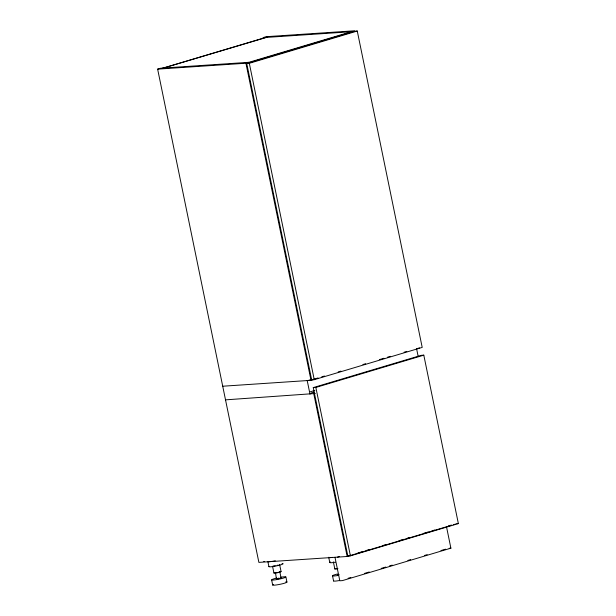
<?xml version="1.0" encoding="UTF-8"?>
<svg xmlns="http://www.w3.org/2000/svg" width="616" height="616" viewBox="0 0 616 616"><rect width="100%" height="100%" fill="white"/><g stroke="black" fill="none" stroke-linecap="round" stroke-linejoin="round"><path stroke-width="0.92" d="M279.826 571.825L281.073 577.931L278.255 578.778L276.438 578.894L275.452 572.603M276.438 578.894L277.054 578.586M279.772 571.91L278.201 572.418M451.667 525.24L347.17 556.479L258.882 562.385L157.634 69.138L160.707 68.222L248.995 62.308M157.634 69.138L245.923 63.232L354.416 30.8L266.127 36.706L263.055 37.63L351.343 31.716M246.723 63.471L354.677 31.2L357.265 31.031L422.206 347.416L314.252 379.679L311.665 379.856L246.723 63.471L249.311 63.302L357.265 31.031M307.962 380.526L310.726 379.695M312.582 379.579L318.072 377.939M321.729 376.846L324.47 376.03M338.199 371.925L340.941 371.101M362.893 364.541L365.642 363.717M379.364 359.621L383.937 358.25M387.595 357.157L390.344 356.341M404.065 352.236L406.814 351.413M222.722 386.224L311.011 380.318L314.083 379.402L312.181 379.525M416.431 348.81L419.504 347.886M313.259 387.603L421.213 355.34L423.8 355.163L458.366 523.577L350.412 555.84L347.824 556.017L313.259 387.603L315.846 387.433L423.8 355.163M310.279 391.799L314.876 390.421M311.28 392.923L314.037 392.099M315.346 393.485L225.518 399.853M337.583 557.118L339.416 556.571M347.824 556.017L350.573 555.193M357.888 553.006L362.462 551.643M366.12 550.542L368.869 549.726M382.59 545.622L385.331 544.806M399.06 540.702L403.634 539.331M407.292 538.238L410.033 537.422M423.762 533.317L428.336 531.947M431.993 530.853L434.734 530.037M448.463 525.933L451.205 525.117M453.361 524.74L455.663 524.047M338.4 574.366L337.329 574.82L339.139 574.705M348.086 578.308L350.851 577.485M364.641 573.365L369.238 571.987M381.189 568.414L385.785 567.043M389.466 565.942L392.223 565.118M407.854 560.445L410.61 559.621M424.401 555.493L427.165 554.67M440.956 550.55L445.553 549.172M446.461 526.572L450.897 548.178L342.404 580.611L339.816 580.78L334.989 557.295M278.062 578.301L278.663 578.17M277.6 572.557L275.19 572.795M337.891 568.599L336.821 568.753M456.641 523.685L458.366 523.577M449.172 548.294L450.897 548.178M263.733 561.538L264.641 561.476M416.655 349.033L418.195 356.548M249.311 63.302L314.252 379.679M315.846 387.433L350.412 555.84M245.923 63.232L311.011 380.318M313.567 392.769L347.17 556.479M307.207 380.572L310.002 394.194M333.364 561.846L334.827 568.976M328.744 557.457L329.799 562.585M337.506 573.997A7.276 0.801 -11.6 0 0 332.517 575.821L333.572 580.95M285.886 576.93L286.94 582.051M279.602 564.433L281.073 571.571M272.657 566.805L273.943 573.049M268.915 566.658L267.86 561.538A7.276 0.801 -11.6 0 0 275.29 560.806M271.625 579.902L272.68 585.023M279.91 571.525A3.642 0.4 -11.6 0 1 280.134 572.048A3.642 0.4 -11.6 0 1 275.098 573.096A3.642 0.4 -11.6 0 1 274.867 572.572M280.311 577.308A7.276 0.801 -11.6 0 1 284.769 577.631A7.276 0.801 -11.6 0 1 273.096 580.056A7.276 0.801 -11.6 0 1 276.615 578.07M282.043 563.517A7.276 0.801 -11.6 0 1 277.3 565.719A7.276 0.801 -11.6 0 1 269.069 566.412M273.45 584.453A7.276 0.801 -11.6 0 0 276.507 584.931A7.276 0.801 -11.6 0 0 286.124 582.628L286.771 582.297A7.276 0.801 -11.6 0 0 285.778 581.889M279.525 564.556A3.642 0.4 -11.6 0 1 279.21 564.718M277.962 565.126A3.642 0.4 -11.6 0 1 277.108 565.349M275.267 565.727A3.642 0.4 -11.6 0 1 273.034 566.004M338.092 575.452A7.276 0.801 -11.6 0 1 332.517 575.821M337.614 568.791A3.642 0.4 -11.6 0 1 335.227 568.691M335.374 562.208A7.276 0.801 -11.6 0 1 330.592 562.008M339.139 580.58A7.276 0.801 -11.6 0 1 333.695 580.711M332.578 557.365A7.276 0.801 -11.6 0 1 328.906 557.218M266.459 37.206L162.478 68.291L267.367 37.153L266.459 37.206"/></g></svg>
